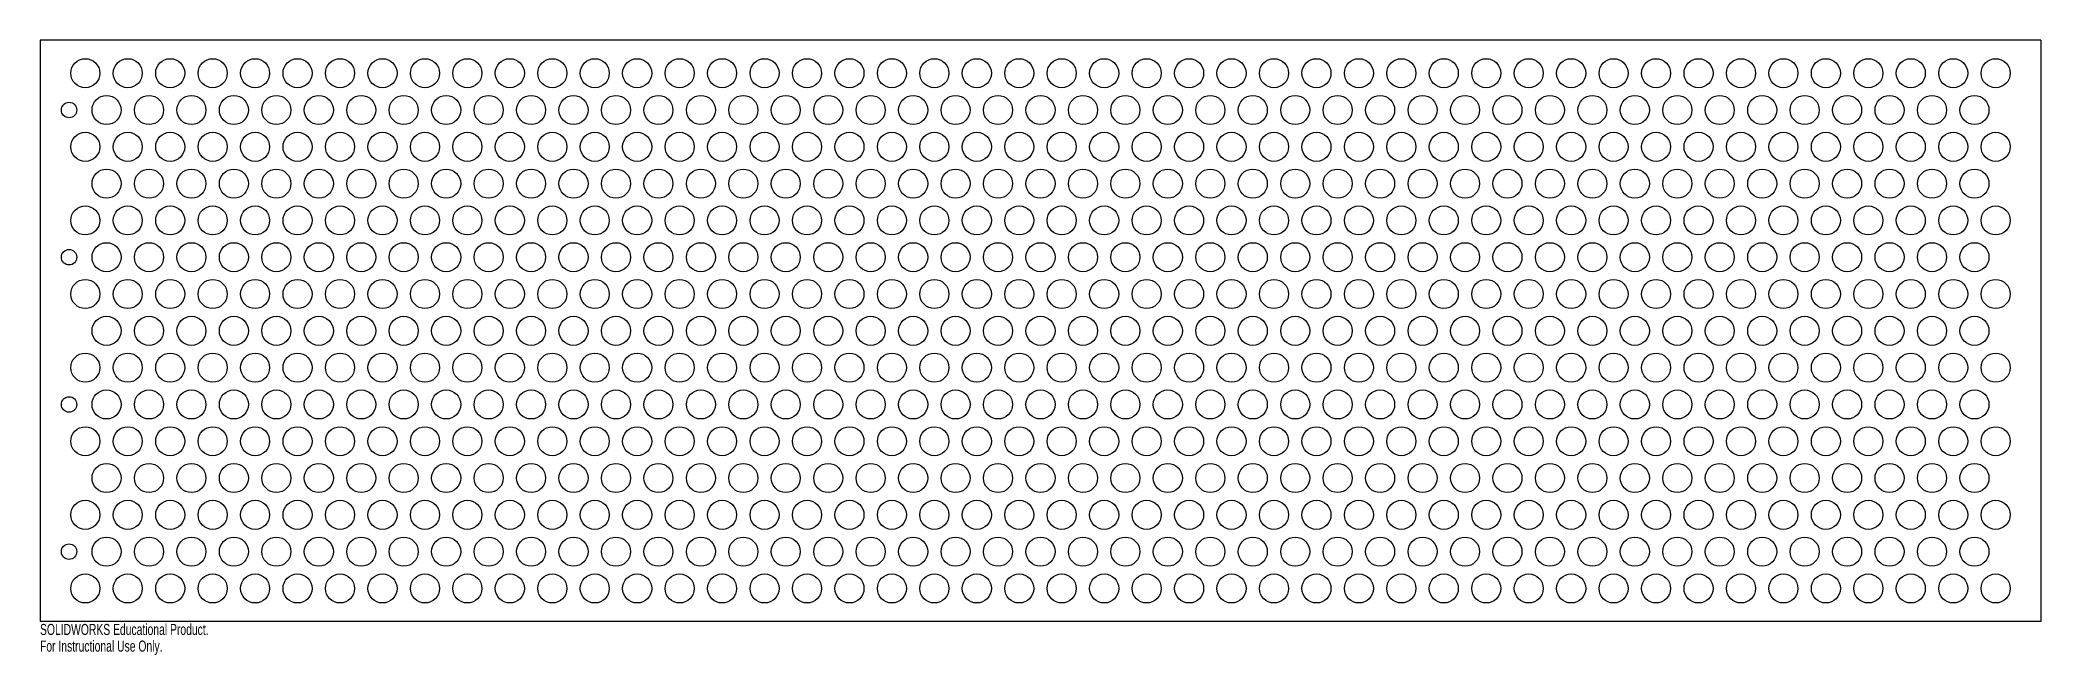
# Model space of a CAD drawing. Header units: inches. Extents: x -29.7 to 4.8, y -0.6 to 10.
import ezdxf

# ---------------------------------------------------------------- set-up
doc = ezdxf.new("R2010")
doc.units = ezdxf.units.IN
doc.header["$MEASUREMENT"] = 0
doc.styles.add('SLDTEXTSTYLE0', font='TXT', dxfattribs={"width": 0.7})

msp = doc.modelspace()

# ---------------------------------------------------------------- linework, layer by layer
at = {"color": 7, "linetype": 'Continuous', "lineweight": 25}
for p, q in [((-29.694, 10), (-29.694, 0)), ((4.75, 10), (-29.694, 10)), ((4.75, 10), (4.75, 0)), ((4.75, 0), (-29.694, 0))]:
    msp.add_line(p, q, dxfattribs=at)
for centre, radius in [((-28.915, 9.43), 0.25), ((-28.184, 9.43), 0.25), ((-27.453, 9.43), 0.25), ((-26.722, 9.43), 0.25), ((-25.992, 9.43), 0.25), ((-25.261, 9.43), 0.25), ((-24.53, 9.43), 0.25), ((-23.799, 9.43), 0.25), ((-23.068, 9.43), 0.25), ((-22.338, 9.43), 0.25), ((-21.607, 9.43), 0.25), ((-20.876, 9.43), 0.25), ((-20.145, 9.43), 0.25), ((-19.415, 9.43), 0.25), ((-18.684, 9.43), 0.25), ((-17.953, 9.43), 0.25), ((-17.222, 9.43), 0.25), ((-16.491, 9.43), 0.25), ((-15.761, 9.43), 0.25), ((-15.03, 9.43), 0.25), ((-14.299, 9.43), 0.25), ((-13.568, 9.43), 0.25), ((-12.838, 9.43), 0.25), ((-12.107, 9.43), 0.25), ((-11.376, 9.43), 0.25), ((-10.645, 9.43), 0.25), ((-9.914, 9.43), 0.25), ((-9.184, 9.43), 0.25), ((-8.453, 9.43), 0.25), ((-7.722, 9.43), 0.25), ((-6.991, 9.43), 0.25), ((-6.261, 9.43), 0.25), ((-5.53, 9.43), 0.25), ((-4.799, 9.43), 0.25), ((-4.068, 9.43), 0.25), ((-3.337, 9.43), 0.25), ((-2.607, 9.43), 0.25), ((-1.876, 9.43), 0.25), ((-1.145, 9.43), 0.25), ((-0.414, 9.43), 0.25), ((0.316, 9.43), 0.25), ((1.047, 9.43), 0.25), ((1.778, 9.43), 0.25), ((2.509, 9.43), 0.25), ((3.24, 9.43), 0.25), ((3.97, 9.43), 0.25), ((-28.549, 8.797), 0.25), ((-27.818, 8.797), 0.25), ((-27.088, 8.797), 0.25), ((-26.357, 8.797), 0.25), ((-25.626, 8.797), 0.25), ((-24.895, 8.797), 0.25), ((-24.165, 8.797), 0.25), ((-23.434, 8.797), 0.25), ((-22.703, 8.797), 0.25), ((-21.972, 8.797), 0.25), ((-21.241, 8.797), 0.25), ((-20.511, 8.797), 0.25), ((-19.78, 8.797), 0.25), ((-19.049, 8.797), 0.25), ((-18.318, 8.797), 0.25), ((-17.588, 8.797), 0.25), ((-16.857, 8.797), 0.25), ((-16.126, 8.797), 0.25), ((-15.395, 8.797), 0.25), ((-14.664, 8.797), 0.25), ((-13.934, 8.797), 0.25), ((-13.203, 8.797), 0.25), ((-12.472, 8.797), 0.25), ((-11.741, 8.797), 0.25), ((-11.011, 8.797), 0.25), ((-10.28, 8.797), 0.25), ((-9.549, 8.797), 0.25), ((-8.818, 8.797), 0.25), ((-8.087, 8.797), 0.25), ((-7.357, 8.797), 0.25), ((-6.626, 8.797), 0.25), ((-5.895, 8.797), 0.25), ((-5.164, 8.797), 0.25), ((-4.434, 8.797), 0.25), ((-3.703, 8.797), 0.25), ((-2.972, 8.797), 0.25), ((-2.241, 8.797), 0.25), ((-1.51, 8.797), 0.25), ((-0.78, 8.797), 0.25), ((-0.049, 8.797), 0.25), ((0.682, 8.797), 0.25), ((1.413, 8.797), 0.25), ((2.143, 8.797), 0.25), ((2.874, 8.797), 0.25), ((3.605, 8.797), 0.25), ((-29.194, 8.797), 0.133), ((-28.915, 8.164), 0.25), ((-28.184, 8.164), 0.25), ((-27.453, 8.164), 0.25), ((-26.722, 8.164), 0.25), ((-25.992, 8.164), 0.25), ((-25.261, 8.164), 0.25), ((-24.53, 8.164), 0.25), ((-23.799, 8.164), 0.25), ((-23.068, 8.164), 0.25), ((-22.338, 8.164), 0.25), ((-21.607, 8.164), 0.25), ((-20.876, 8.164), 0.25), ((-20.145, 8.164), 0.25), ((-19.415, 8.164), 0.25), ((-18.684, 8.164), 0.25), ((-17.953, 8.164), 0.25), ((-17.222, 8.164), 0.25), ((-16.491, 8.164), 0.25), ((-15.761, 8.164), 0.25), ((-15.03, 8.164), 0.25), ((-14.299, 8.164), 0.25), ((-13.568, 8.164), 0.25), ((-12.838, 8.164), 0.25), ((-12.107, 8.164), 0.25), ((-11.376, 8.164), 0.25), ((-10.645, 8.164), 0.25), ((-9.914, 8.164), 0.25), ((-9.184, 8.164), 0.25), ((-8.453, 8.164), 0.25), ((-7.722, 8.164), 0.25), ((-6.991, 8.164), 0.25), ((-6.261, 8.164), 0.25), ((-5.53, 8.164), 0.25), ((-4.799, 8.164), 0.25), ((-4.068, 8.164), 0.25), ((-3.337, 8.164), 0.25), ((-2.607, 8.164), 0.25), ((-1.876, 8.164), 0.25), ((-1.145, 8.164), 0.25), ((-0.414, 8.164), 0.25), ((0.316, 8.164), 0.25), ((1.047, 8.164), 0.25), ((1.778, 8.164), 0.25), ((2.509, 8.164), 0.25), ((3.24, 8.164), 0.25), ((3.97, 8.164), 0.25), ((-28.549, 7.531), 0.25), ((-27.818, 7.531), 0.25), ((-27.088, 7.531), 0.25), ((-26.357, 7.531), 0.25), ((-25.626, 7.531), 0.25), ((-24.895, 7.531), 0.25), ((-24.165, 7.531), 0.25), ((-23.434, 7.531), 0.25), ((-22.703, 7.531), 0.25), ((-21.972, 7.531), 0.25), ((-21.241, 7.531), 0.25), ((-20.511, 7.531), 0.25), ((-19.78, 7.531), 0.25), ((-19.049, 7.531), 0.25), ((-18.318, 7.531), 0.25), ((-17.588, 7.531), 0.25), ((-16.857, 7.531), 0.25), ((-16.126, 7.531), 0.25), ((-15.395, 7.531), 0.25), ((-14.664, 7.531), 0.25), ((-13.934, 7.531), 0.25), ((-13.203, 7.531), 0.25), ((-12.472, 7.531), 0.25), ((-11.741, 7.531), 0.25), ((-11.011, 7.531), 0.25), ((-10.28, 7.531), 0.25), ((-9.549, 7.531), 0.25), ((-8.818, 7.531), 0.25), ((-8.087, 7.531), 0.25), ((-7.357, 7.531), 0.25), ((-6.626, 7.531), 0.25), ((-5.895, 7.531), 0.25), ((-5.164, 7.531), 0.25), ((-4.434, 7.531), 0.25), ((-3.703, 7.531), 0.25), ((-2.972, 7.531), 0.25), ((-2.241, 7.531), 0.25), ((-1.51, 7.531), 0.25), ((-0.78, 7.531), 0.25), ((-0.049, 7.531), 0.25), ((0.682, 7.531), 0.25), ((1.413, 7.531), 0.25), ((2.143, 7.531), 0.25), ((2.874, 7.531), 0.25), ((3.605, 7.531), 0.25), ((-28.915, 6.899), 0.25), ((-28.184, 6.899), 0.25), ((-27.453, 6.899), 0.25), ((-26.722, 6.899), 0.25), ((-25.992, 6.899), 0.25), ((-25.261, 6.899), 0.25), ((-24.53, 6.899), 0.25), ((-23.799, 6.899), 0.25), ((-23.068, 6.899), 0.25), ((-22.338, 6.899), 0.25), ((-21.607, 6.899), 0.25), ((-20.876, 6.899), 0.25), ((-20.145, 6.899), 0.25), ((-19.415, 6.899), 0.25), ((-18.684, 6.899), 0.25), ((-17.953, 6.899), 0.25), ((-17.222, 6.899), 0.25), ((-16.491, 6.899), 0.25), ((-15.761, 6.899), 0.25), ((-15.03, 6.899), 0.25), ((-14.299, 6.899), 0.25), ((-13.568, 6.899), 0.25), ((-12.838, 6.899), 0.25), ((-12.107, 6.899), 0.25), ((-11.376, 6.899), 0.25), ((-10.645, 6.899), 0.25), ((-9.914, 6.899), 0.25), ((-9.184, 6.899), 0.25), ((-8.453, 6.899), 0.25), ((-7.722, 6.899), 0.25), ((-6.991, 6.899), 0.25), ((-6.261, 6.899), 0.25), ((-5.53, 6.899), 0.25), ((-4.799, 6.899), 0.25), ((-4.068, 6.899), 0.25), ((-3.337, 6.899), 0.25), ((-2.607, 6.899), 0.25), ((-1.876, 6.899), 0.25), ((-1.145, 6.899), 0.25), ((-0.414, 6.899), 0.25), ((0.316, 6.899), 0.25), ((1.047, 6.899), 0.25), ((1.778, 6.899), 0.25), ((2.509, 6.899), 0.25), ((3.24, 6.899), 0.25), ((3.97, 6.899), 0.25), ((-29.194, 6.266), 0.133), ((-28.549, 6.266), 0.25), ((-27.818, 6.266), 0.25), ((-27.088, 6.266), 0.25), ((-26.357, 6.266), 0.25), ((-25.626, 6.266), 0.25), ((-24.895, 6.266), 0.25), ((-24.165, 6.266), 0.25), ((-23.434, 6.266), 0.25), ((-22.703, 6.266), 0.25), ((-21.972, 6.266), 0.25), ((-21.241, 6.266), 0.25), ((-20.511, 6.266), 0.25), ((-19.78, 6.266), 0.25), ((-19.049, 6.266), 0.25), ((-18.318, 6.266), 0.25), ((-17.588, 6.266), 0.25), ((-16.857, 6.266), 0.25), ((-16.126, 6.266), 0.25), ((-15.395, 6.266), 0.25), ((-14.664, 6.266), 0.25), ((-13.934, 6.266), 0.25), ((-13.203, 6.266), 0.25), ((-12.472, 6.266), 0.25), ((-11.741, 6.266), 0.25), ((-11.011, 6.266), 0.25), ((-10.28, 6.266), 0.25), ((-9.549, 6.266), 0.25), ((-8.818, 6.266), 0.25), ((-8.087, 6.266), 0.25), ((-7.357, 6.266), 0.25), ((-6.626, 6.266), 0.25), ((-5.895, 6.266), 0.25), ((-5.164, 6.266), 0.25), ((-4.434, 6.266), 0.25), ((-3.703, 6.266), 0.25), ((-2.972, 6.266), 0.25), ((-2.241, 6.266), 0.25), ((-1.51, 6.266), 0.25), ((-0.78, 6.266), 0.25), ((-0.049, 6.266), 0.25), ((0.682, 6.266), 0.25), ((1.413, 6.266), 0.25), ((2.143, 6.266), 0.25), ((2.874, 6.266), 0.25), ((3.605, 6.266), 0.25), ((-28.915, 5.633), 0.25), ((-28.184, 5.633), 0.25), ((-27.453, 5.633), 0.25), ((-26.722, 5.633), 0.25), ((-25.992, 5.633), 0.25), ((-25.261, 5.633), 0.25), ((-24.53, 5.633), 0.25), ((-23.799, 5.633), 0.25), ((-23.068, 5.633), 0.25), ((-22.338, 5.633), 0.25), ((-21.607, 5.633), 0.25), ((-20.876, 5.633), 0.25), ((-20.145, 5.633), 0.25), ((-19.415, 5.633), 0.25), ((-18.684, 5.633), 0.25), ((-17.953, 5.633), 0.25), ((-17.222, 5.633), 0.25), ((-16.491, 5.633), 0.25), ((-15.761, 5.633), 0.25), ((-15.03, 5.633), 0.25), ((-14.299, 5.633), 0.25), ((-13.568, 5.633), 0.25), ((-12.838, 5.633), 0.25), ((-12.107, 5.633), 0.25), ((-11.376, 5.633), 0.25), ((-10.645, 5.633), 0.25), ((-9.914, 5.633), 0.25), ((-9.184, 5.633), 0.25), ((-8.453, 5.633), 0.25), ((-7.722, 5.633), 0.25), ((-6.991, 5.633), 0.25), ((-6.261, 5.633), 0.25), ((-5.53, 5.633), 0.25), ((-4.799, 5.633), 0.25), ((-4.068, 5.633), 0.25), ((-3.337, 5.633), 0.25), ((-2.607, 5.633), 0.25), ((-1.876, 5.633), 0.25), ((-1.145, 5.633), 0.25), ((-0.414, 5.633), 0.25), ((0.316, 5.633), 0.25), ((1.047, 5.633), 0.25), ((1.778, 5.633), 0.25), ((2.509, 5.633), 0.25), ((3.24, 5.633), 0.25), ((3.97, 5.633), 0.25), ((-28.549, 5), 0.25), ((-27.818, 5), 0.25), ((-27.088, 5), 0.25), ((-26.357, 5), 0.25), ((-25.626, 5), 0.25), ((-24.895, 5), 0.25), ((-24.165, 5), 0.25), ((-23.434, 5), 0.25), ((-22.703, 5), 0.25), ((-21.972, 5), 0.25), ((-21.241, 5), 0.25), ((-20.511, 5), 0.25), ((-19.78, 5), 0.25), ((-19.049, 5), 0.25), ((-18.318, 5), 0.25), ((-17.588, 5), 0.25), ((-16.857, 5), 0.25), ((-16.126, 5), 0.25), ((-15.395, 5), 0.25), ((-14.664, 5), 0.25), ((-13.934, 5), 0.25), ((-13.203, 5), 0.25), ((-12.472, 5), 0.25), ((-11.741, 5), 0.25), ((-11.011, 5), 0.25), ((-10.28, 5), 0.25), ((-9.549, 5), 0.25), ((-8.818, 5), 0.25), ((-8.087, 5), 0.25), ((-7.357, 5), 0.25), ((-6.626, 5), 0.25), ((-5.895, 5), 0.25), ((-5.164, 5), 0.25), ((-4.434, 5), 0.25), ((-3.703, 5), 0.25), ((-2.972, 5), 0.25), ((-2.241, 5), 0.25), ((-1.51, 5), 0.25), ((-0.78, 5), 0.25), ((-0.049, 5), 0.25), ((0.682, 5), 0.25), ((1.413, 5), 0.25), ((2.143, 5), 0.25), ((2.874, 5), 0.25), ((3.605, 5), 0.25), ((-28.915, 4.367), 0.25), ((-28.184, 4.367), 0.25), ((-27.453, 4.367), 0.25), ((-26.722, 4.367), 0.25), ((-25.992, 4.367), 0.25), ((-25.261, 4.367), 0.25), ((-24.53, 4.367), 0.25), ((-23.799, 4.367), 0.25), ((-23.068, 4.367), 0.25), ((-22.338, 4.367), 0.25), ((-21.607, 4.367), 0.25), ((-20.876, 4.367), 0.25), ((-20.145, 4.367), 0.25), ((-19.415, 4.367), 0.25), ((-18.684, 4.367), 0.25), ((-17.953, 4.367), 0.25), ((-17.222, 4.367), 0.25), ((-16.491, 4.367), 0.25), ((-15.761, 4.367), 0.25), ((-15.03, 4.367), 0.25), ((-14.299, 4.367), 0.25), ((-13.568, 4.367), 0.25), ((-12.838, 4.367), 0.25), ((-12.107, 4.367), 0.25), ((-11.376, 4.367), 0.25), ((-10.645, 4.367), 0.25), ((-9.914, 4.367), 0.25), ((-9.184, 4.367), 0.25), ((-8.453, 4.367), 0.25), ((-7.722, 4.367), 0.25), ((-6.991, 4.367), 0.25), ((-6.261, 4.367), 0.25), ((-5.53, 4.367), 0.25), ((-4.799, 4.367), 0.25), ((-4.068, 4.367), 0.25), ((-3.337, 4.367), 0.25), ((-2.607, 4.367), 0.25), ((-1.876, 4.367), 0.25), ((-1.145, 4.367), 0.25), ((-0.414, 4.367), 0.25), ((0.316, 4.367), 0.25), ((1.047, 4.367), 0.25), ((1.778, 4.367), 0.25), ((2.509, 4.367), 0.25), ((3.24, 4.367), 0.25), ((3.97, 4.367), 0.25), ((-29.194, 3.734), 0.133), ((-28.549, 3.734), 0.25), ((-27.818, 3.734), 0.25), ((-27.088, 3.734), 0.25), ((-26.357, 3.734), 0.25), ((-25.626, 3.734), 0.25), ((-24.895, 3.734), 0.25), ((-24.165, 3.734), 0.25), ((-23.434, 3.734), 0.25), ((-22.703, 3.734), 0.25), ((-21.972, 3.734), 0.25), ((-21.241, 3.734), 0.25), ((-20.511, 3.734), 0.25), ((-19.78, 3.734), 0.25), ((-19.049, 3.734), 0.25), ((-18.318, 3.734), 0.25), ((-17.588, 3.734), 0.25), ((-16.857, 3.734), 0.25), ((-16.126, 3.734), 0.25), ((-15.395, 3.734), 0.25), ((-14.664, 3.734), 0.25), ((-13.934, 3.734), 0.25), ((-13.203, 3.734), 0.25), ((-12.472, 3.734), 0.25), ((-11.741, 3.734), 0.25), ((-11.011, 3.734), 0.25), ((-10.28, 3.734), 0.25), ((-9.549, 3.734), 0.25), ((-8.818, 3.734), 0.25), ((-8.087, 3.734), 0.25), ((-7.357, 3.734), 0.25), ((-6.626, 3.734), 0.25), ((-5.895, 3.734), 0.25), ((-5.164, 3.734), 0.25), ((-4.434, 3.734), 0.25), ((-3.703, 3.734), 0.25), ((-2.972, 3.734), 0.25), ((-2.241, 3.734), 0.25), ((-1.51, 3.734), 0.25), ((-0.78, 3.734), 0.25), ((-0.049, 3.734), 0.25), ((0.682, 3.734), 0.25), ((1.413, 3.734), 0.25), ((2.143, 3.734), 0.25), ((2.874, 3.734), 0.25), ((3.605, 3.734), 0.25), ((-28.915, 3.101), 0.25), ((-28.184, 3.101), 0.25), ((-27.453, 3.101), 0.25), ((-26.722, 3.101), 0.25), ((-25.992, 3.101), 0.25), ((-25.261, 3.101), 0.25), ((-24.53, 3.101), 0.25), ((-23.799, 3.101), 0.25), ((-23.068, 3.101), 0.25), ((-22.338, 3.101), 0.25), ((-21.607, 3.101), 0.25), ((-20.876, 3.101), 0.25), ((-20.145, 3.101), 0.25), ((-19.415, 3.101), 0.25), ((-18.684, 3.101), 0.25), ((-17.953, 3.101), 0.25), ((-17.222, 3.101), 0.25), ((-16.491, 3.101), 0.25), ((-15.761, 3.101), 0.25), ((-15.03, 3.101), 0.25), ((-14.299, 3.101), 0.25), ((-13.568, 3.101), 0.25), ((-12.838, 3.101), 0.25), ((-12.107, 3.101), 0.25), ((-11.376, 3.101), 0.25), ((-10.645, 3.101), 0.25), ((-9.914, 3.101), 0.25), ((-9.184, 3.101), 0.25), ((-8.453, 3.101), 0.25), ((-7.722, 3.101), 0.25), ((-6.991, 3.101), 0.25), ((-6.261, 3.101), 0.25), ((-5.53, 3.101), 0.25), ((-4.799, 3.101), 0.25), ((-4.068, 3.101), 0.25), ((-3.337, 3.101), 0.25), ((-2.607, 3.101), 0.25), ((-1.876, 3.101), 0.25), ((-1.145, 3.101), 0.25), ((-0.414, 3.101), 0.25), ((0.316, 3.101), 0.25), ((1.047, 3.101), 0.25), ((1.778, 3.101), 0.25), ((2.509, 3.101), 0.25), ((3.24, 3.101), 0.25), ((3.97, 3.101), 0.25), ((-28.549, 2.469), 0.25), ((-27.818, 2.469), 0.25), ((-27.088, 2.469), 0.25), ((-26.357, 2.469), 0.25), ((-25.626, 2.469), 0.25), ((-24.895, 2.469), 0.25), ((-24.165, 2.469), 0.25), ((-23.434, 2.469), 0.25), ((-22.703, 2.469), 0.25), ((-21.972, 2.469), 0.25), ((-21.241, 2.469), 0.25), ((-20.511, 2.469), 0.25), ((-19.78, 2.469), 0.25), ((-19.049, 2.469), 0.25), ((-18.318, 2.469), 0.25), ((-17.588, 2.469), 0.25), ((-16.857, 2.469), 0.25), ((-16.126, 2.469), 0.25), ((-15.395, 2.469), 0.25), ((-14.664, 2.469), 0.25), ((-13.934, 2.469), 0.25), ((-13.203, 2.469), 0.25), ((-12.472, 2.469), 0.25), ((-11.741, 2.469), 0.25), ((-11.011, 2.469), 0.25), ((-10.28, 2.469), 0.25), ((-9.549, 2.469), 0.25), ((-8.818, 2.469), 0.25), ((-8.087, 2.469), 0.25), ((-7.357, 2.469), 0.25), ((-6.626, 2.469), 0.25), ((-5.895, 2.469), 0.25), ((-5.164, 2.469), 0.25), ((-4.434, 2.469), 0.25), ((-3.703, 2.469), 0.25), ((-2.972, 2.469), 0.25), ((-2.241, 2.469), 0.25), ((-1.51, 2.469), 0.25), ((-0.78, 2.469), 0.25), ((-0.049, 2.469), 0.25), ((0.682, 2.469), 0.25), ((1.413, 2.469), 0.25), ((2.143, 2.469), 0.25), ((2.874, 2.469), 0.25), ((3.605, 2.469), 0.25), ((-28.915, 1.836), 0.25), ((-28.184, 1.836), 0.25), ((-27.453, 1.836), 0.25), ((-26.722, 1.836), 0.25), ((-25.992, 1.836), 0.25), ((-25.261, 1.836), 0.25), ((-24.53, 1.836), 0.25), ((-23.799, 1.836), 0.25), ((-23.068, 1.836), 0.25), ((-22.338, 1.836), 0.25), ((-21.607, 1.836), 0.25), ((-20.876, 1.836), 0.25), ((-20.145, 1.836), 0.25), ((-19.415, 1.836), 0.25), ((-18.684, 1.836), 0.25), ((-17.953, 1.836), 0.25), ((-17.222, 1.836), 0.25), ((-16.491, 1.836), 0.25), ((-15.761, 1.836), 0.25), ((-15.03, 1.836), 0.25), ((-14.299, 1.836), 0.25), ((-13.568, 1.836), 0.25), ((-12.838, 1.836), 0.25), ((-12.107, 1.836), 0.25), ((-11.376, 1.836), 0.25), ((-10.645, 1.836), 0.25), ((-9.914, 1.836), 0.25), ((-9.184, 1.836), 0.25), ((-8.453, 1.836), 0.25), ((-7.722, 1.836), 0.25), ((-6.991, 1.836), 0.25), ((-6.261, 1.836), 0.25), ((-5.53, 1.836), 0.25), ((-4.799, 1.836), 0.25), ((-4.068, 1.836), 0.25), ((-3.337, 1.836), 0.25), ((-2.607, 1.836), 0.25), ((-1.876, 1.836), 0.25), ((-1.145, 1.836), 0.25), ((-0.414, 1.836), 0.25), ((0.316, 1.836), 0.25), ((1.047, 1.836), 0.25), ((1.778, 1.836), 0.25), ((2.509, 1.836), 0.25), ((3.24, 1.836), 0.25), ((3.97, 1.836), 0.25), ((-28.549, 1.203), 0.25), ((-27.818, 1.203), 0.25), ((-27.088, 1.203), 0.25), ((-26.357, 1.203), 0.25), ((-25.626, 1.203), 0.25), ((-24.895, 1.203), 0.25), ((-24.165, 1.203), 0.25), ((-23.434, 1.203), 0.25), ((-22.703, 1.203), 0.25), ((-21.972, 1.203), 0.25), ((-21.241, 1.203), 0.25), ((-20.511, 1.203), 0.25), ((-19.78, 1.203), 0.25), ((-19.049, 1.203), 0.25), ((-18.318, 1.203), 0.25), ((-17.588, 1.203), 0.25), ((-16.857, 1.203), 0.25), ((-16.126, 1.203), 0.25), ((-15.395, 1.203), 0.25), ((-14.664, 1.203), 0.25), ((-13.934, 1.203), 0.25), ((-13.203, 1.203), 0.25), ((-12.472, 1.203), 0.25), ((-11.741, 1.203), 0.25), ((-11.011, 1.203), 0.25), ((-10.28, 1.203), 0.25), ((-9.549, 1.203), 0.25), ((-8.818, 1.203), 0.25), ((-8.087, 1.203), 0.25), ((-7.357, 1.203), 0.25), ((-6.626, 1.203), 0.25), ((-5.895, 1.203), 0.25), ((-5.164, 1.203), 0.25), ((-4.434, 1.203), 0.25), ((-3.703, 1.203), 0.25), ((-2.972, 1.203), 0.25), ((-2.241, 1.203), 0.25), ((-1.51, 1.203), 0.25), ((-0.78, 1.203), 0.25), ((-0.049, 1.203), 0.25), ((0.682, 1.203), 0.25), ((1.413, 1.203), 0.25), ((2.143, 1.203), 0.25), ((2.874, 1.203), 0.25), ((3.605, 1.203), 0.25), ((-29.194, 1.203), 0.133), ((-28.915, 0.57), 0.25), ((-28.184, 0.57), 0.25), ((-27.453, 0.57), 0.25), ((-26.722, 0.57), 0.25), ((-25.992, 0.57), 0.25), ((-25.261, 0.57), 0.25), ((-24.53, 0.57), 0.25), ((-23.799, 0.57), 0.25), ((-23.068, 0.57), 0.25), ((-22.338, 0.57), 0.25), ((-21.607, 0.57), 0.25), ((-20.876, 0.57), 0.25), ((-20.145, 0.57), 0.25), ((-19.415, 0.57), 0.25), ((-18.684, 0.57), 0.25), ((-17.953, 0.57), 0.25), ((-17.222, 0.57), 0.25), ((-16.491, 0.57), 0.25), ((-15.761, 0.57), 0.25), ((-15.03, 0.57), 0.25), ((-14.299, 0.57), 0.25), ((-13.568, 0.57), 0.25), ((-12.838, 0.57), 0.25), ((-12.107, 0.57), 0.25), ((-11.376, 0.57), 0.25), ((-10.645, 0.57), 0.25), ((-9.914, 0.57), 0.25), ((-9.184, 0.57), 0.25), ((-8.453, 0.57), 0.25), ((-7.722, 0.57), 0.25), ((-6.991, 0.57), 0.25), ((-6.261, 0.57), 0.25), ((-5.53, 0.57), 0.25), ((-4.799, 0.57), 0.25), ((-4.068, 0.57), 0.25), ((-3.337, 0.57), 0.25), ((-2.607, 0.57), 0.25), ((-1.876, 0.57), 0.25), ((-1.145, 0.57), 0.25), ((-0.414, 0.57), 0.25), ((0.316, 0.57), 0.25), ((1.047, 0.57), 0.25), ((1.778, 0.57), 0.25), ((2.509, 0.57), 0.25), ((3.24, 0.57), 0.25), ((3.97, 0.57), 0.25)]:
    msp.add_circle(centre, radius, dxfattribs=at)

# ---------------------------------------------------------------- texts
at = {"color": 7, "linetype": 'Continuous', "char_height": 0.1903, "attachment_point": 1, "style": 'SLDTEXTSTYLE0'}
for s, insert in [('SOLIDWORKS Educational Product.', (-29.694, -0.04)), ('For Instructional Use Only.', (-29.694, -0.326))]:
    msp.add_mtext(s, dxfattribs=dict(at, insert=insert))

doc.saveas('drawing.dxf')
